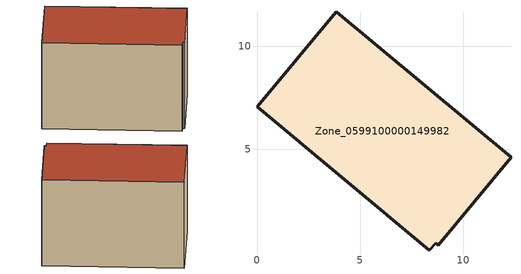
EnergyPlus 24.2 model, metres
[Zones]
Zone_0599100000149982
 floor ground (C_G): 8.78,0.37 8.66,0.45 8.35,0.1 0,7.06 3.85,11.68 12.31,4.62 z0
 wall outside (C_F): 12.31,4.62 3.85,11.68 0,7.06 8.35,0.1 8.66,0.45 8.78,0.37 12.31,4.62 z0:7.52
 roof outside (C_R): 8.66,0.45 8.78,0.37 12.31,4.62 3.85,11.68 0,7.06 8.35,0.1 z7.52
[BUILDING]
Pand.0599100000149982: North Axis=0; Terrain=City; Loads Convergence Tolerance Value=0.04; Temperature Convergence Tolerance Value=0.4; Solar Distribution=FullExterior; Maximum Number of Warmup Days=25; Minimum Number of Warmup Days=1
[Site:Location]
Rotterdam.The.Hague.AP_ZH_NLD Design_Conditions: Latitude=51.96; Longitude=4.45; Time Zone=1; Elevation=-4.5
[SITE:GROUNDTEMPERATURE:BUILDINGSURFACE]
18, 18, 18, 18, 18, 18, 18, 18, 18, 18, 18, 18
[MATERIAL] Thermal Absorptance=0.9; Solar Absorptance=0.7; Visible Absorptance=0.7
Name | Roughness | Thickness | Conductivity | Density | Specific Heat
G.TI.1946-1964 | MediumSmooth | 0.15 | 1 | 540 | 1210
F.TI.1946-1964 | Rough | 0.3 | 0.857143 | 1920 | 840
R.TI.1946-1964 | MediumRough | 0.2 | 0.277778 | 1500 | 1000
[CONSTRUCTION]
C_G: G.TI.1946-1964
C_F: F.TI.1946-1964
C_R: R.TI.1946-1964
[ZONE]
Zone_0599100000149982: Type=1; Multiplier=1; Ceiling Height=Autocalculate; Volume=Autocalculate; Floor Area=autocalculate; Part of Total Floor Area=Yes
[ZONEINFILTRATION:DESIGNFLOWRATE]
Infil_Zone_0599100000149982: Zone or ZoneList or Space or SpaceList=Zone_0599100000149982; Schedule=AlwaysOn; Design Flow Rate Calculation Method=Flow/Area; Flow Rate per Floor Area=0.003; Constant Term Coefficient=1; Temperature Term Coefficient=0; Velocity Term Coefficient=0; Velocity Squared Term Coefficient=0
[HVACTEMPLATE:ZONE:IDEALLOADSAIRSYSTEM]
Zone_0599100000149982: Maximum Heating Supply Air Temperature=50; Minimum Cooling Supply Air Temperature=13; Maximum Heating Supply Air Humidity Ratio=0.0156; Minimum Cooling Supply Air Humidity Ratio=0.0077; Heating Limit=NoLimit; Cooling Limit=NoLimit; Dehumidification Control Type=ConstantSensibleHeatRatio; Cooling Sensible Heat Ratio=0.7; Dehumidification Setpoint=60; Humidification Control Type=None; Humidification Setpoint=30; Outdoor Air Method=None; Outdoor Air Flow Rate per Person=0.00944; Outdoor Air Flow Rate per Zone Floor Area=0; Outdoor Air Flow Rate per Zone=0; Demand Controlled Ventilation Type=None; Outdoor Air Economizer Type=NoEconomizer; Heat Recovery Type=None; Sensible Heat Recovery Effectiveness=0.7; Latent Heat Recovery Effectiveness=0.65
[ZONECONTROL:THERMOSTAT]
ThermostatControl_Zone_0599100000149982: Zone or ZoneList=Zone_0599100000149982; Control Type Schedule=DualSetpointControlType; Control 1=Thermostat_Zone_0599100000149982; Temperature Difference Between Cutout And Setpoint=0
[THERMOSTATSETPOINT:DUALSETPOINT]
Thermostat_Zone_0599100000149982: Heating Setpoint Temperature Schedule=HeatingSetpoint_Zone_0599100000149982; Cooling Setpoint Temperature Schedule=CoolingSetpoint_Zone_0599100000149982
[SCHEDULE:COMPACT]
HeatingSetpoint_Zone_0599100000149982: Through: 12/31, For: AllDays, Until: 24:00, 21
CoolingSetpoint_Zone_0599100000149982: Through: 12/31, For: AllDays, Until: 24:00, 24
DualSetpointControlType: Through: 12/31, For: AllDays, Until: 24:00, 4
AlwaysOn: Through: 12/31, For: AllDays, Until: 24:00, 1
